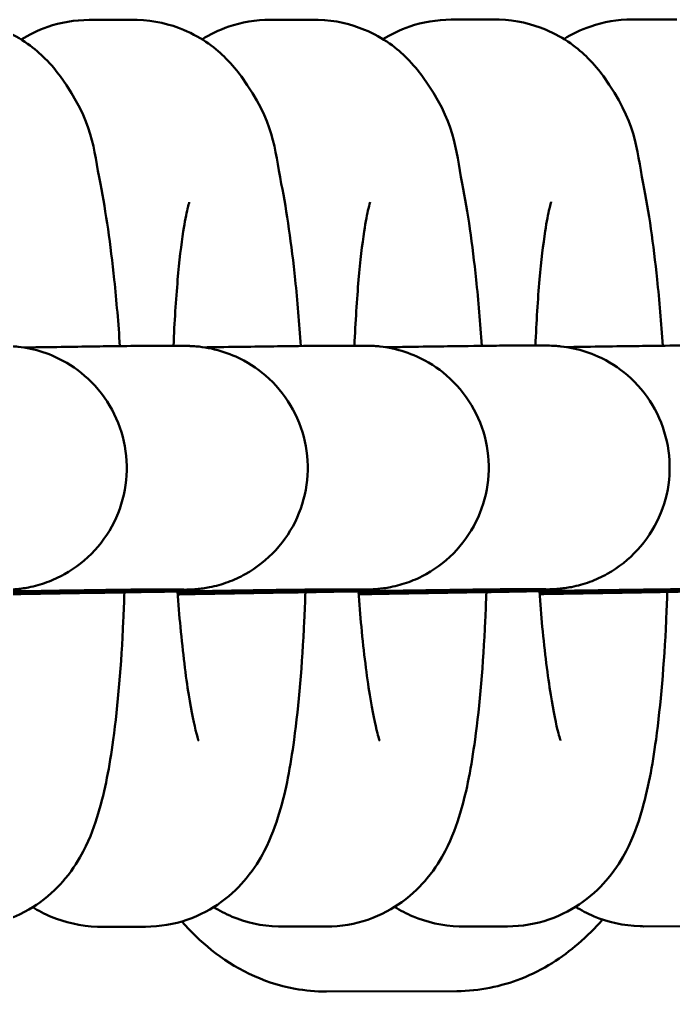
# Model space of a CAD drawing. Header units: millimetres. Extents: x 170 to 5770, y -1450 to 5650.
# Drawn here: x 2087.65 to 2103.76, y 2088.08 to 2112.02 of the extents above; entities that cross this region are included whole.
import ezdxf

# ---------------------------------------------------------------- set-up
doc = ezdxf.new("R2010")
doc.units = ezdxf.units.MM
doc.header["$LTSCALE"] = 10
doc.layers.add('Viditelná (ISO)', color=7, linetype='Continuous', lineweight=50)

# ---------------------------------------------------------------- blocks, each defined once
blk = doc.blocks.new('VVZ-VH101-2')
at = {"layer": 'Viditelná (ISO)'}
for p, q in [((1920.468, -3537.993), (1919.367, -3537.994)), ((1924.924, -3537.99), (1923.824, -3537.991)), ((1929.38, -3537.986), (1928.28, -3537.987)), ((1933.836, -3537.983), (1932.736, -3537.984)), ((1920.673, -3546.023), (1921.684, -3546.022)), ((1925.13, -3546.019), (1926.14, -3546.018)), ((1929.586, -3546.016), (1930.596, -3546.015)), ((1920.678, -3552.023), (1921.689, -3552.022)), ((1925.134, -3552.019), (1926.145, -3552.018)), ((1929.59, -3552.016), (1930.601, -3552.015)), ((1933.023, -3560.315), (1934.123, -3560.314)), ((1919.654, -3560.325), (1920.755, -3560.324)), ((1924.111, -3560.322), (1925.211, -3560.321)), ((1928.567, -3560.318), (1929.667, -3560.317)), ((1925.209, -3561.92), (1928.42, -3561.91))]:
    blk.add_line(p, q, dxfattribs=at)
for points, knots in [([(1920.124, -3546.028), (1920.085, -3545.462), (1920.039, -3544.916), (1919.892, -3543.523), (1919.781, -3542.733), (1919.465, -3541.138), (1919.483, -3540.537), (1918.561, -3539.254), (1918.44, -3539.105), (1918.044, -3538.711), (1917.716, -3538.444), (1916.907, -3538.106), (1916.509, -3538.009), (1916.068, -3537.997), (1916.04, -3537.997), (1916.012, -3537.997)], [1.937477, 1.937477, 1.937477, 1.937477, 2.147268, 2.147268, 2.501252, 2.501252, 2.951782, 2.951782, 3.006039, 3.006039, 3.08488, 3.08488, 3.137955, 3.137955, 3.141593, 3.141593, 3.141593, 3.141593]), ([(1919.367, -3537.994), (1919.012, -3537.995), (1918.657, -3538.059), (1918.098, -3538.25), (1917.878, -3538.361), (1917.69, -3538.478)], [3.14159265, 3.14159265, 3.14159265, 3.14159265, 3.1872207, 3.1872207, 3.22453337, 3.22453337, 3.22453337, 3.22453337]), ([(1924.581, -3546.024), (1924.541, -3545.459), (1924.495, -3544.913), (1924.348, -3543.52), (1924.237, -3542.729), (1923.921, -3541.134), (1923.939, -3540.534), (1923.017, -3539.251), (1922.896, -3539.101), (1922.5, -3538.708), (1922.172, -3538.44), (1921.363, -3538.102), (1920.965, -3538.005), (1920.524, -3537.994), (1920.496, -3537.993), (1920.468, -3537.993)], [1.937477, 1.937477, 1.937477, 1.937477, 2.147268, 2.147268, 2.501252, 2.501252, 2.951782, 2.951782, 3.006039, 3.006039, 3.08488, 3.08488, 3.137955, 3.137955, 3.141593, 3.141593, 3.141593, 3.141593]), ([(1923.824, -3537.991), (1923.468, -3537.991), (1923.113, -3538.055), (1922.554, -3538.246), (1922.334, -3538.357), (1922.146, -3538.474)], [3.14159265, 3.14159265, 3.14159265, 3.14159265, 3.1872207, 3.1872207, 3.22453337, 3.22453337, 3.22453337, 3.22453337]), ([(1929.037, -3546.021), (1928.998, -3545.455), (1928.951, -3544.909), (1928.805, -3543.517), (1928.693, -3542.726), (1928.377, -3541.131), (1928.395, -3540.53), (1927.473, -3539.247), (1927.352, -3539.098), (1926.956, -3538.704), (1926.628, -3538.437), (1925.819, -3538.099), (1925.421, -3538.002), (1924.98, -3537.99), (1924.952, -3537.99), (1924.924, -3537.99)], [1.937477, 1.937477, 1.937477, 1.937477, 2.147268, 2.147268, 2.501252, 2.501252, 2.951782, 2.951782, 3.006039, 3.006039, 3.08488, 3.08488, 3.137955, 3.137955, 3.141593, 3.141593, 3.141593, 3.141593]), ([(1928.28, -3537.987), (1927.924, -3537.988), (1927.57, -3538.052), (1927.01, -3538.243), (1926.79, -3538.354), (1926.602, -3538.471)], [3.14159265, 3.14159265, 3.14159265, 3.14159265, 3.1872207, 3.1872207, 3.22453337, 3.22453337, 3.22453337, 3.22453337]), ([(1933.493, -3546.017), (1933.454, -3545.452), (1933.407, -3544.906), (1933.261, -3543.513), (1933.149, -3542.722), (1932.833, -3541.127), (1932.851, -3540.527), (1931.929, -3539.244), (1931.808, -3539.094), (1931.412, -3538.701), (1931.084, -3538.433), (1930.275, -3538.095), (1929.877, -3537.998), (1929.436, -3537.987), (1929.408, -3537.986), (1929.38, -3537.986)], [1.937477, 1.937477, 1.937477, 1.937477, 2.147268, 2.147268, 2.501252, 2.501252, 2.951782, 2.951782, 3.006039, 3.006039, 3.08488, 3.08488, 3.137955, 3.137955, 3.141593, 3.141593, 3.141593, 3.141593]), ([(1932.736, -3537.984), (1932.38, -3537.984), (1932.026, -3538.048), (1931.466, -3538.239), (1931.246, -3538.35), (1931.058, -3538.467)], [3.14159265, 3.14159265, 3.14159265, 3.14159265, 3.1872207, 3.1872207, 3.22453337, 3.22453337, 3.22453337, 3.22453337]), ([(1921.831, -3542.485), (1921.831, -3542.485), (1921.831, -3542.486), (1921.826, -3542.499), (1921.809, -3542.556), (1921.758, -3542.772), (1921.72, -3542.966), (1921.634, -3543.528), (1921.586, -3543.933), (1921.503, -3544.882), (1921.468, -3545.432), (1921.443, -3546.022)], [3.4957513, 3.4957513, 3.4957513, 3.4957513, 3.5105711, 3.5105711, 3.6320787, 3.6320787, 3.8099362, 3.8099362, 4.0489441, 4.0489441, 4.3013385, 4.3013385, 4.3013385, 4.3013385]), ([(1926.287, -3542.481), (1926.287, -3542.481), (1926.287, -3542.482), (1926.282, -3542.495), (1926.265, -3542.552), (1926.214, -3542.769), (1926.176, -3542.963), (1926.09, -3543.525), (1926.042, -3543.93), (1925.959, -3544.878), (1925.924, -3545.429), (1925.899, -3546.018)], [3.4957513, 3.4957513, 3.4957513, 3.4957513, 3.5105711, 3.5105711, 3.6320787, 3.6320787, 3.8099362, 3.8099362, 4.0489441, 4.0489441, 4.3013385, 4.3013385, 4.3013385, 4.3013385]), ([(1930.743, -3542.478), (1930.743, -3542.478), (1930.743, -3542.479), (1930.739, -3542.492), (1930.721, -3542.549), (1930.67, -3542.765), (1930.632, -3542.959), (1930.546, -3543.521), (1930.498, -3543.926), (1930.415, -3544.875), (1930.38, -3545.426), (1930.355, -3546.015)], [3.4957513, 3.4957513, 3.4957513, 3.4957513, 3.5105711, 3.5105711, 3.6320787, 3.6320787, 3.8099362, 3.8099362, 4.0489441, 4.0489441, 4.3013385, 4.3013385, 4.3013385, 4.3013385]), ([(1917.228, -3546.025), (1917.251, -3546.025), (1917.272, -3546.025), (1917.318, -3546.026), (1917.34, -3546.026), (1917.394, -3546.028), (1917.407, -3546.028), (1917.438, -3546.029), (1917.456, -3546.03), (1917.516, -3546.034), (1917.565, -3546.038), (1917.715, -3546.054), (1917.821, -3546.071), (1918.129, -3546.137), (1918.332, -3546.204), (1918.788, -3546.409), (1919.037, -3546.568), (1919.496, -3546.965), (1919.706, -3547.215), (1920.033, -3547.762), (1920.154, -3548.066), (1920.291, -3548.688), (1920.31, -3549.015), (1920.245, -3549.649), (1920.161, -3549.964), (1919.9, -3550.546), (1919.72, -3550.819), (1919.29, -3551.288), (1919.033, -3551.491), (1918.618, -3551.723), (1918.473, -3551.789), (1918.178, -3551.897), (1918.026, -3551.94), (1917.819, -3551.98), (1917.764, -3551.99), (1917.662, -3552.004), (1917.613, -3552.01), (1917.555, -3552.015), (1917.537, -3552.017), (1917.461, -3552.023), (1917.434, -3552.023), (1917.366, -3552.027), (1917.336, -3552.028), (1917.192, -3552.032), (1917.041, -3552.036), (1916.461, -3552.049), (1915.907, -3552.06), (1914.628, -3552.086), (1913.925, -3552.099), (1912.989, -3552.116), (1912.812, -3552.119), (1912.632, -3552.123)], [0, 0, 0, 0, 0.039337, 0.039337, 0.068948, 0.068948, 0.076841, 0.076841, 0.084758, 0.084758, 0.100846, 0.100846, 0.132709, 0.132709, 0.196079, 0.196079, 0.282696, 0.282696, 0.378323, 0.378323, 0.473906, 0.473906, 0.569501, 0.569501, 0.665096, 0.665096, 0.760691, 0.760691, 0.856282, 0.856282, 0.903554, 0.903554, 0.950706, 0.950706, 0.967761, 0.967761, 0.983739, 0.983739, 0.991659, 0.991659, 1.024165, 1.024165, 1.087146, 1.087146, 1.263406, 1.263406, 1.569696, 1.569696, 1.83183, 1.83183, 1.891194, 1.891194, 1.891194, 1.891194]), ([(1921.684, -3546.022), (1921.707, -3546.022), (1921.728, -3546.022), (1921.774, -3546.022), (1921.796, -3546.022), (1921.85, -3546.024), (1921.863, -3546.025), (1921.894, -3546.026), (1921.912, -3546.027), (1921.972, -3546.031), (1922.021, -3546.034), (1922.171, -3546.051), (1922.277, -3546.067), (1922.585, -3546.134), (1922.788, -3546.2), (1923.244, -3546.406), (1923.493, -3546.564), (1923.952, -3546.961), (1924.162, -3547.212), (1924.489, -3547.759), (1924.61, -3548.063), (1924.747, -3548.685), (1924.766, -3549.011), (1924.702, -3549.645), (1924.617, -3549.961), (1924.356, -3550.542), (1924.176, -3550.815), (1923.746, -3551.285), (1923.489, -3551.487), (1923.074, -3551.719), (1922.93, -3551.785), (1922.634, -3551.894), (1922.482, -3551.936), (1922.275, -3551.977), (1922.22, -3551.986), (1922.118, -3552.001), (1922.069, -3552.006), (1922.011, -3552.012), (1921.993, -3552.013), (1921.917, -3552.019), (1921.891, -3552.02), (1921.822, -3552.023), (1921.792, -3552.024), (1921.648, -3552.029), (1921.497, -3552.032), (1920.917, -3552.046), (1920.363, -3552.057), (1919.084, -3552.082), (1918.381, -3552.095), (1917.445, -3552.113), (1917.268, -3552.116), (1917.088, -3552.119)], [0, 0, 0, 0, 0.039337, 0.039337, 0.068948, 0.068948, 0.076841, 0.076841, 0.084758, 0.084758, 0.100846, 0.100846, 0.132709, 0.132709, 0.196079, 0.196079, 0.282696, 0.282696, 0.378323, 0.378323, 0.473906, 0.473906, 0.569501, 0.569501, 0.665096, 0.665096, 0.760691, 0.760691, 0.856282, 0.856282, 0.903554, 0.903554, 0.950706, 0.950706, 0.967761, 0.967761, 0.983739, 0.983739, 0.991659, 0.991659, 1.024165, 1.024165, 1.087146, 1.087146, 1.263406, 1.263406, 1.569696, 1.569696, 1.83183, 1.83183, 1.891194, 1.891194, 1.891194, 1.891194]), ([(1917.755, -3546.062), (1917.918, -3546.059), (1918.076, -3546.057), (1918.851, -3546.045), (1919.382, -3546.037), (1920.189, -3546.026), (1920.464, -3546.023), (1920.643, -3546.023), (1920.658, -3546.023), (1920.673, -3546.023)], [2.8114817, 2.8114817, 2.8114817, 2.8114817, 2.874869, 2.874869, 3.1358233, 3.1358233, 3.3979236, 3.3979236, 3.4244391, 3.4244391, 3.4244391, 3.4244391]), ([(1926.14, -3546.018), (1926.163, -3546.018), (1926.184, -3546.018), (1926.231, -3546.019), (1926.252, -3546.019), (1926.306, -3546.021), (1926.319, -3546.021), (1926.35, -3546.022), (1926.368, -3546.023), (1926.428, -3546.027), (1926.477, -3546.031), (1926.627, -3546.047), (1926.733, -3546.064), (1927.041, -3546.13), (1927.245, -3546.197), (1927.7, -3546.402), (1927.949, -3546.561), (1928.408, -3546.958), (1928.618, -3547.208), (1928.945, -3547.755), (1929.066, -3548.059), (1929.203, -3548.681), (1929.222, -3549.008), (1929.158, -3549.642), (1929.073, -3549.957), (1928.812, -3550.539), (1928.632, -3550.812), (1928.202, -3551.281), (1927.945, -3551.484), (1927.53, -3551.716), (1927.386, -3551.782), (1927.09, -3551.89), (1926.938, -3551.933), (1926.731, -3551.973), (1926.676, -3551.983), (1926.574, -3551.997), (1926.525, -3552.003), (1926.467, -3552.008), (1926.449, -3552.01), (1926.373, -3552.016), (1926.347, -3552.017), (1926.278, -3552.02), (1926.248, -3552.021), (1926.104, -3552.025), (1925.953, -3552.029), (1925.373, -3552.042), (1924.819, -3552.054), (1923.54, -3552.079), (1922.837, -3552.092), (1921.901, -3552.109), (1921.724, -3552.112), (1921.544, -3552.116)], [0, 0, 0, 0, 0.039337, 0.039337, 0.068948, 0.068948, 0.076841, 0.076841, 0.084758, 0.084758, 0.100846, 0.100846, 0.132709, 0.132709, 0.196079, 0.196079, 0.282696, 0.282696, 0.378323, 0.378323, 0.473906, 0.473906, 0.569501, 0.569501, 0.665096, 0.665096, 0.760691, 0.760691, 0.856282, 0.856282, 0.903554, 0.903554, 0.950706, 0.950706, 0.967761, 0.967761, 0.983739, 0.983739, 0.991659, 0.991659, 1.024165, 1.024165, 1.087146, 1.087146, 1.263406, 1.263406, 1.569696, 1.569696, 1.83183, 1.83183, 1.891194, 1.891194, 1.891194, 1.891194]), ([(1922.211, -3546.058), (1922.374, -3546.056), (1922.532, -3546.053), (1923.307, -3546.041), (1923.839, -3546.034), (1924.645, -3546.023), (1924.92, -3546.02), (1925.099, -3546.019), (1925.114, -3546.019), (1925.13, -3546.019)], [2.8114817, 2.8114817, 2.8114817, 2.8114817, 2.874869, 2.874869, 3.1358233, 3.1358233, 3.3979236, 3.3979236, 3.4244391, 3.4244391, 3.4244391, 3.4244391]), ([(1930.596, -3546.015), (1930.619, -3546.015), (1930.64, -3546.015), (1930.687, -3546.015), (1930.708, -3546.015), (1930.762, -3546.017), (1930.776, -3546.018), (1930.806, -3546.019), (1930.824, -3546.02), (1930.884, -3546.024), (1930.933, -3546.027), (1931.083, -3546.044), (1931.189, -3546.06), (1931.497, -3546.127), (1931.701, -3546.193), (1932.156, -3546.399), (1932.405, -3546.557), (1932.864, -3546.954), (1933.074, -3547.205), (1933.401, -3547.752), (1933.522, -3548.056), (1933.659, -3548.678), (1933.678, -3549.004), (1933.614, -3549.638), (1933.529, -3549.954), (1933.268, -3550.535), (1933.088, -3550.808), (1932.658, -3551.278), (1932.401, -3551.48), (1931.986, -3551.712), (1931.842, -3551.778), (1931.546, -3551.887), (1931.394, -3551.929), (1931.187, -3551.97), (1931.132, -3551.979), (1931.03, -3551.994), (1930.981, -3551.999), (1930.923, -3552.005), (1930.906, -3552.006), (1930.829, -3552.012), (1930.803, -3552.013), (1930.734, -3552.016), (1930.704, -3552.017), (1930.56, -3552.022), (1930.409, -3552.025), (1929.829, -3552.039), (1929.275, -3552.05), (1927.996, -3552.075), (1927.293, -3552.088), (1926.357, -3552.106), (1926.18, -3552.109), (1926, -3552.112)], [0, 0, 0, 0, 0.039337, 0.039337, 0.068948, 0.068948, 0.076841, 0.076841, 0.084758, 0.084758, 0.100846, 0.100846, 0.132709, 0.132709, 0.196079, 0.196079, 0.282696, 0.282696, 0.378323, 0.378323, 0.473906, 0.473906, 0.569501, 0.569501, 0.665096, 0.665096, 0.760691, 0.760691, 0.856282, 0.856282, 0.903554, 0.903554, 0.950706, 0.950706, 0.967761, 0.967761, 0.983739, 0.983739, 0.991659, 0.991659, 1.024165, 1.024165, 1.087146, 1.087146, 1.263406, 1.263406, 1.569696, 1.569696, 1.83183, 1.83183, 1.891194, 1.891194, 1.891194, 1.891194]), ([(1926.667, -3546.055), (1926.83, -3546.052), (1926.988, -3546.05), (1927.763, -3546.038), (1928.295, -3546.03), (1929.101, -3546.019), (1929.376, -3546.016), (1929.555, -3546.016), (1929.57, -3546.016), (1929.586, -3546.016)], [2.8114817, 2.8114817, 2.8114817, 2.8114817, 2.874869, 2.874869, 3.1358233, 3.1358233, 3.3979236, 3.3979236, 3.4244391, 3.4244391, 3.4244391, 3.4244391]), ([(1935.052, -3546.011), (1935.075, -3546.011), (1935.096, -3546.011), (1935.143, -3546.012), (1935.164, -3546.012), (1935.218, -3546.014), (1935.232, -3546.014), (1935.262, -3546.015), (1935.28, -3546.016), (1935.34, -3546.02), (1935.389, -3546.024), (1935.539, -3546.04), (1935.645, -3546.057), (1935.953, -3546.123), (1936.157, -3546.19), (1936.612, -3546.395), (1936.861, -3546.554), (1937.32, -3546.951), (1937.53, -3547.201), (1937.857, -3547.748), (1937.978, -3548.052), (1938.116, -3548.674), (1938.134, -3549.001), (1938.07, -3549.635), (1937.985, -3549.95), (1937.724, -3550.532), (1937.544, -3550.805), (1937.114, -3551.274), (1936.857, -3551.477), (1936.442, -3551.709), (1936.298, -3551.775), (1936.002, -3551.883), (1935.85, -3551.926), (1935.643, -3551.967), (1935.588, -3551.976), (1935.486, -3551.99), (1935.437, -3551.996), (1935.379, -3552.001), (1935.362, -3552.003), (1935.285, -3552.009), (1935.259, -3552.01), (1935.19, -3552.013), (1935.16, -3552.014), (1935.016, -3552.018), (1934.865, -3552.022), (1934.285, -3552.035), (1933.731, -3552.047), (1932.452, -3552.072), (1931.749, -3552.085), (1930.813, -3552.102), (1930.636, -3552.105), (1930.456, -3552.109)], [0, 0, 0, 0, 0.039337, 0.039337, 0.068948, 0.068948, 0.076841, 0.076841, 0.084758, 0.084758, 0.100846, 0.100846, 0.132709, 0.132709, 0.196079, 0.196079, 0.282696, 0.282696, 0.378323, 0.378323, 0.473906, 0.473906, 0.569501, 0.569501, 0.665096, 0.665096, 0.760691, 0.760691, 0.856282, 0.856282, 0.903554, 0.903554, 0.950706, 0.950706, 0.967761, 0.967761, 0.983739, 0.983739, 0.991659, 0.991659, 1.024165, 1.024165, 1.087146, 1.087146, 1.263406, 1.263406, 1.569696, 1.569696, 1.83183, 1.83183, 1.891194, 1.891194, 1.891194, 1.891194]), ([(1931.123, -3546.051), (1931.286, -3546.049), (1931.444, -3546.046), (1932.219, -3546.034), (1932.751, -3546.027), (1933.557, -3546.016), (1933.832, -3546.013), (1934.011, -3546.012), (1934.026, -3546.012), (1934.042, -3546.012)], [2.8114817, 2.8114817, 2.8114817, 2.8114817, 2.874869, 2.874869, 3.1358233, 3.1358233, 3.3979236, 3.3979236, 3.4244391, 3.4244391, 3.4244391, 3.4244391]), ([(1920.678, -3552.023), (1920.642, -3552.023), (1920.538, -3552.023), (1920.19, -3552.027), (1919.889, -3552.031), (1919.059, -3552.043), (1918.483, -3552.051), (1917.165, -3552.072), (1916.403, -3552.084), (1914.794, -3552.111), (1913.927, -3552.125), (1912.92, -3552.143), (1912.777, -3552.145), (1912.634, -3552.148)], [0, 0, 0, 0, 0.146254, 0.146254, 0.358083, 0.358083, 0.613354, 0.613354, 0.872195, 0.872195, 1.131799, 1.131799, 1.174634, 1.174634, 1.174634, 1.174634]), ([(1916.299, -3560.328), (1916.654, -3560.328), (1917.009, -3560.263), (1917.652, -3560.044), (1917.931, -3559.886), (1918.433, -3559.524), (1918.628, -3559.321), (1918.989, -3558.885), (1919.117, -3558.667), (1919.405, -3558.115), (1919.504, -3557.823), (1919.764, -3556.955), (1919.867, -3556.382), (1920.075, -3554.863), (1920.157, -3553.875), (1920.218, -3552.564), (1920.227, -3552.329), (1920.235, -3552.091)], [0, 0, 0, 0, 0.045628, 0.045628, 0.095384, 0.095384, 0.158046, 0.158046, 0.244984, 0.244984, 0.402893, 0.402893, 0.717053, 0.717053, 1.128654, 1.128654, 1.216641, 1.216641, 1.216641, 1.216641]), ([(1925.134, -3552.019), (1925.098, -3552.019), (1924.994, -3552.02), (1924.646, -3552.024), (1924.345, -3552.027), (1923.515, -3552.039), (1922.939, -3552.048), (1921.621, -3552.068), (1920.859, -3552.081), (1919.25, -3552.107), (1918.383, -3552.122), (1917.376, -3552.139), (1917.233, -3552.142), (1917.09, -3552.144)], [0, 0, 0, 0, 0.146254, 0.146254, 0.358083, 0.358083, 0.613354, 0.613354, 0.872195, 0.872195, 1.131799, 1.131799, 1.174634, 1.174634, 1.174634, 1.174634]), ([(1920.755, -3560.324), (1921.11, -3560.324), (1921.465, -3560.26), (1922.108, -3560.04), (1922.387, -3559.882), (1922.889, -3559.521), (1923.084, -3559.318), (1923.445, -3558.882), (1923.573, -3558.664), (1923.861, -3558.111), (1923.96, -3557.819), (1924.22, -3556.952), (1924.323, -3556.378), (1924.531, -3554.86), (1924.613, -3553.872), (1924.674, -3552.56), (1924.683, -3552.325), (1924.691, -3552.087)], [0, 0, 0, 0, 0.045628, 0.045628, 0.095384, 0.095384, 0.158046, 0.158046, 0.244984, 0.244984, 0.402893, 0.402893, 0.717053, 0.717053, 1.128654, 1.128654, 1.216641, 1.216641, 1.216641, 1.216641]), ([(1921.541, -3552.07), (1921.563, -3552.372), (1921.587, -3552.664), (1921.674, -3553.58), (1921.745, -3554.152), (1921.886, -3555.032), (1921.956, -3555.364), (1922.028, -3555.634), (1922.044, -3555.687), (1922.061, -3555.738), (1922.065, -3555.749), (1922.065, -3555.749)], [5.1055495, 5.1055495, 5.1055495, 5.1055495, 5.2336109, 5.2336109, 5.5253313, 5.5253313, 5.7847397, 5.7847397, 5.8763373, 5.8763373, 5.9335785, 5.9335785, 5.9335785, 5.9335785]), ([(1929.59, -3552.016), (1929.554, -3552.016), (1929.45, -3552.016), (1929.102, -3552.02), (1928.801, -3552.024), (1927.971, -3552.036), (1927.395, -3552.044), (1926.077, -3552.065), (1925.315, -3552.077), (1923.706, -3552.104), (1922.839, -3552.118), (1921.832, -3552.136), (1921.689, -3552.138), (1921.546, -3552.141)], [0, 0, 0, 0, 0.146254, 0.146254, 0.358083, 0.358083, 0.613354, 0.613354, 0.872195, 0.872195, 1.131799, 1.131799, 1.174634, 1.174634, 1.174634, 1.174634]), ([(1925.211, -3560.321), (1925.566, -3560.321), (1925.921, -3560.256), (1926.564, -3560.037), (1926.843, -3559.879), (1927.345, -3559.517), (1927.54, -3559.314), (1927.901, -3558.878), (1928.029, -3558.66), (1928.317, -3558.108), (1928.416, -3557.816), (1928.676, -3556.948), (1928.779, -3556.375), (1928.987, -3554.856), (1929.069, -3553.868), (1929.13, -3552.557), (1929.139, -3552.322), (1929.147, -3552.084)], [0, 0, 0, 0, 0.045628, 0.045628, 0.095384, 0.095384, 0.158046, 0.158046, 0.244984, 0.244984, 0.402893, 0.402893, 0.717053, 0.717053, 1.128654, 1.128654, 1.216641, 1.216641, 1.216641, 1.216641]), ([(1925.997, -3552.066), (1926.019, -3552.368), (1926.043, -3552.66), (1926.13, -3553.577), (1926.202, -3554.149), (1926.342, -3555.028), (1926.412, -3555.361), (1926.484, -3555.631), (1926.5, -3555.684), (1926.517, -3555.734), (1926.521, -3555.745), (1926.521, -3555.745)], [5.1055495, 5.1055495, 5.1055495, 5.1055495, 5.2336109, 5.2336109, 5.5253313, 5.5253313, 5.7847397, 5.7847397, 5.8763373, 5.8763373, 5.9335785, 5.9335785, 5.9335785, 5.9335785]), ([(1934.046, -3552.012), (1934.01, -3552.012), (1933.906, -3552.013), (1933.558, -3552.017), (1933.257, -3552.02), (1932.427, -3552.032), (1931.851, -3552.041), (1930.533, -3552.061), (1929.771, -3552.074), (1928.162, -3552.1), (1927.295, -3552.115), (1926.288, -3552.132), (1926.145, -3552.135), (1926.002, -3552.137)], [0, 0, 0, 0, 0.146254, 0.146254, 0.358083, 0.358083, 0.613354, 0.613354, 0.872195, 0.872195, 1.131799, 1.131799, 1.174634, 1.174634, 1.174634, 1.174634]), ([(1929.667, -3560.317), (1930.022, -3560.317), (1930.377, -3560.253), (1931.02, -3560.033), (1931.299, -3559.875), (1931.801, -3559.514), (1931.996, -3559.311), (1932.357, -3558.875), (1932.485, -3558.657), (1932.773, -3558.104), (1932.872, -3557.812), (1933.132, -3556.945), (1933.235, -3556.371), (1933.443, -3554.853), (1933.525, -3553.865), (1933.586, -3552.553), (1933.595, -3552.318), (1933.603, -3552.08)], [0, 0, 0, 0, 0.045628, 0.045628, 0.095384, 0.095384, 0.158046, 0.158046, 0.244984, 0.244984, 0.402893, 0.402893, 0.717053, 0.717053, 1.128654, 1.128654, 1.216641, 1.216641, 1.216641, 1.216641]), ([(1930.453, -3552.063), (1930.475, -3552.365), (1930.499, -3552.657), (1930.586, -3553.573), (1930.658, -3554.145), (1930.798, -3555.025), (1930.868, -3555.357), (1930.94, -3555.627), (1930.956, -3555.68), (1930.973, -3555.731), (1930.977, -3555.742), (1930.977, -3555.742)], [5.1055495, 5.1055495, 5.1055495, 5.1055495, 5.2336109, 5.2336109, 5.5253313, 5.5253313, 5.7847397, 5.7847397, 5.8763373, 5.8763373, 5.9335785, 5.9335785, 5.9335785, 5.9335785]), ([(1938.502, -3552.009), (1938.466, -3552.009), (1938.362, -3552.009), (1938.014, -3552.013), (1937.713, -3552.017), (1936.883, -3552.029), (1936.308, -3552.037), (1934.989, -3552.058), (1934.227, -3552.07), (1932.618, -3552.097), (1931.751, -3552.111), (1930.744, -3552.129), (1930.601, -3552.131), (1930.458, -3552.134)], [0, 0, 0, 0, 0.146254, 0.146254, 0.358083, 0.358083, 0.613354, 0.613354, 0.872195, 0.872195, 1.131799, 1.131799, 1.174634, 1.174634, 1.174634, 1.174634]), ([(1931.344, -3559.834), (1931.479, -3559.918), (1931.631, -3559.999), (1932.127, -3560.206), (1932.525, -3560.303), (1932.966, -3560.314), (1932.994, -3560.315), (1933.023, -3560.315)], [6.19868105, 6.19868105, 6.19868105, 6.19868105, 6.22647289, 6.22647289, 6.27954718, 6.27954718, 6.28318531, 6.28318531, 6.28318531, 6.28318531]), ([(1917.976, -3559.844), (1918.111, -3559.928), (1918.263, -3560.009), (1918.759, -3560.216), (1919.157, -3560.313), (1919.598, -3560.325), (1919.626, -3560.325), (1919.654, -3560.325)], [6.19868105, 6.19868105, 6.19868105, 6.19868105, 6.22647289, 6.22647289, 6.27954718, 6.27954718, 6.28318531, 6.28318531, 6.28318531, 6.28318531]), ([(1922.432, -3559.841), (1922.567, -3559.925), (1922.719, -3560.006), (1923.215, -3560.213), (1923.613, -3560.31), (1924.054, -3560.321), (1924.082, -3560.322), (1924.111, -3560.322)], [6.19868105, 6.19868105, 6.19868105, 6.19868105, 6.22647289, 6.22647289, 6.27954718, 6.27954718, 6.28318531, 6.28318531, 6.28318531, 6.28318531]), ([(1926.888, -3559.837), (1927.023, -3559.921), (1927.175, -3560.002), (1927.671, -3560.209), (1928.069, -3560.306), (1928.51, -3560.318), (1928.538, -3560.318), (1928.567, -3560.318)], [6.19868105, 6.19868105, 6.19868105, 6.19868105, 6.22647289, 6.22647289, 6.27954718, 6.27954718, 6.28318531, 6.28318531, 6.28318531, 6.28318531]), ([(1921.649, -3560.194), (1921.864, -3560.441), (1922.105, -3560.679), (1922.926, -3561.335), (1923.629, -3561.707), (1924.689, -3561.898), (1924.949, -3561.921), (1925.209, -3561.92)], [2.7242612, 2.7242612, 2.7242612, 2.7242612, 2.8401338, 2.8401338, 3.0697491, 3.0697491, 3.1415927, 3.1415927, 3.1415927, 3.1415927]), ([(1928.42, -3561.91), (1928.973, -3561.909), (1929.518, -3561.794), (1930.551, -3561.389), (1931.018, -3561.082), (1931.631, -3560.555), (1931.829, -3560.355), (1932.011, -3560.149)], [3.1415927, 3.1415927, 3.1415927, 3.1415927, 3.2946791, 3.2946791, 3.4710029, 3.4710029, 3.5696039, 3.5696039, 3.5696039, 3.5696039])]:
    blk.add_open_spline(points, degree=3, knots=knots, dxfattribs=at)
for points in [[(1921.7, -3552.022), (1921.7, -3552.022), (1921.696, -3552.022), (1921.689, -3552.022)], [(1926.156, -3552.018), (1926.156, -3552.018), (1926.152, -3552.018), (1926.145, -3552.018)], [(1930.612, -3552.015), (1930.612, -3552.015), (1930.608, -3552.015), (1930.601, -3552.015)]]:
    blk.add_open_spline(points, degree=3, dxfattribs=at)

msp = doc.modelspace()

# ---------------------------------------------------------------- block references
msp.add_blockref('VVZ-VH101-2', (170, 5650))

doc.saveas('drawing.dxf')
